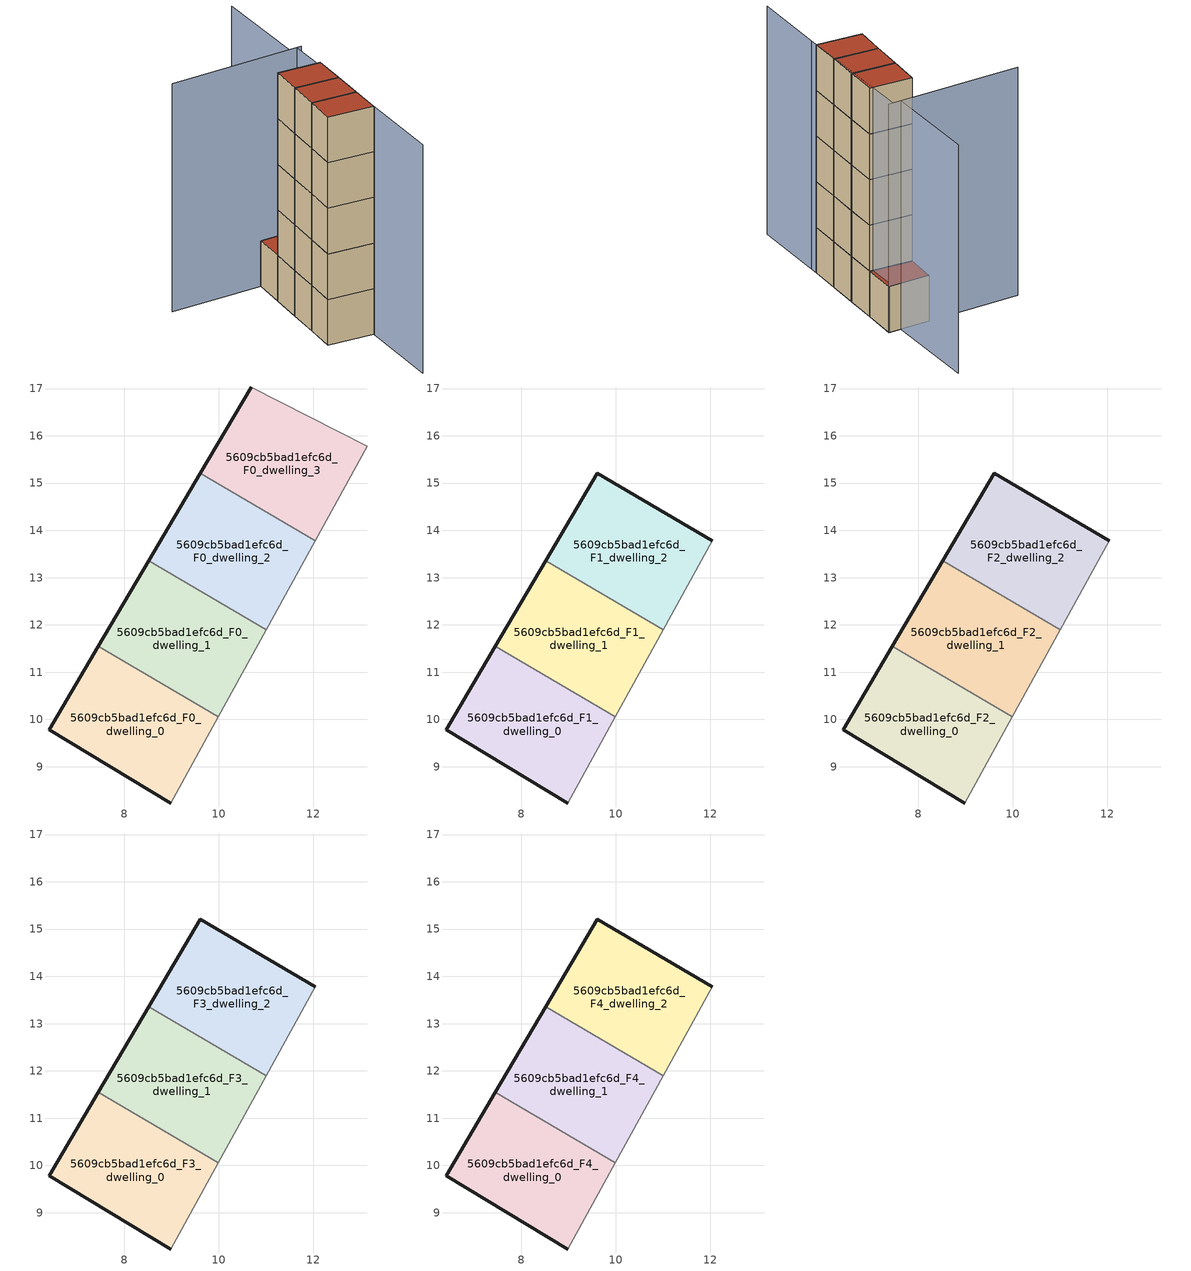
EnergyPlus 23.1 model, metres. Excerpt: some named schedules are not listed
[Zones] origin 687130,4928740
5609cb5bad1efc6d_F0_dwelling_0
 floor ground (EU_floor_Construction): 8.98,8.23 9.99,10.05 7.45,11.55 6.41,9.78 z0
 wall outside (EU_wall_Construction): 8.98,8.23 6.41,9.78 7.45,11.55 z0:3
 wall adiabatic (EU_wall_Construction): 9.99,10.05 8.98,8.23 z0:3
 wall to 5609cb5bad1efc6d_F0_dwelling_1 (EU_wall_Construction): 7.45,11.55 9.99,10.05 z0:3
5609cb5bad1efc6d_F0_dwelling_1
 floor ground (EU_floor_Construction): 9.99,10.05 11,11.9 8.52,13.36 7.45,11.55 z0
 wall outside (EU_wall_Construction): 7.45,11.55 8.52,13.36 z0:3
 wall adiabatic (EU_wall_Construction): 11,11.9 9.99,10.05 z0:3
 wall to 5609cb5bad1efc6d_F0_dwelling_2 (EU_wall_Construction): 8.52,13.36 11,11.9 z0:3
5609cb5bad1efc6d_F0_dwelling_2
 floor ground (EU_floor_Construction): 11,11.9 12.04,13.78 9.61,15.21 8.52,13.36 z0
 wall outside (EU_wall_Construction): 8.52,13.36 9.61,15.21 z0:3
 wall adiabatic (EU_wall_Construction): 12.04,13.78 11,11.9 z0:3
 wall to 5609cb5bad1efc6d_F0_dwelling_3 (EU_wall_Construction): 9.61,15.21 12.04,13.78 z0:3
5609cb5bad1efc6d_F0_dwelling_3
 floor ground (EU_floor_Construction): 12.04,13.78 13.14,15.78 10.68,17.03 9.61,15.21 z0
 wall outside (EU_wall_Construction): 9.61,15.21 10.68,17.03 z0:3
 wall adiabatic (EU_wall_Construction): 10.68,17.03 13.14,15.78 12.04,13.78 z0:3
 roof outside (EU_roof_Construction): 13.14,15.78 12.04,13.78 9.61,15.21 10.68,17.03 z3
5609cb5bad1efc6d_F1_dwelling_0
 floor to 5609cb5bad1efc6d_F0_dwelling_0 (EU_floor_Construction): 8.98,8.23 9.99,10.05 7.45,11.55 6.41,9.78 z3
 wall outside (EU_wall_Construction): 8.98,8.23 6.41,9.78 7.45,11.55 z3:6
 wall adiabatic (EU_wall_Construction): 9.99,10.05 8.98,8.23 z3:6
 wall to 5609cb5bad1efc6d_F1_dwelling_1 (EU_wall_Construction): 7.45,11.55 9.99,10.05 z3:6
5609cb5bad1efc6d_F1_dwelling_1
 floor to 5609cb5bad1efc6d_F0_dwelling_1 (EU_floor_Construction): 9.99,10.05 11,11.9 8.52,13.36 7.45,11.55 z3
 wall outside (EU_wall_Construction): 7.45,11.55 8.52,13.36 z3:6
 wall adiabatic (EU_wall_Construction): 11,11.9 9.99,10.05 z3:6
 wall to 5609cb5bad1efc6d_F1_dwelling_2 (EU_wall_Construction): 8.52,13.36 11,11.9 z3:6
5609cb5bad1efc6d_F1_dwelling_2
 floor to 5609cb5bad1efc6d_F0_dwelling_2 (EU_floor_Construction): 11,11.9 12.04,13.78 9.61,15.21 8.52,13.36 z3
 wall outside (EU_wall_Construction): 8.52,13.36 9.61,15.21 12.04,13.78 z3:6
 wall adiabatic (EU_wall_Construction): 12.04,13.78 11,11.9 z3:6
5609cb5bad1efc6d_F2_dwelling_0
 floor to 5609cb5bad1efc6d_F1_dwelling_0 (EU_floor_Construction): 8.98,8.23 9.99,10.05 7.45,11.55 6.41,9.78 z6
 wall outside (EU_wall_Construction): 8.98,8.23 6.41,9.78 7.45,11.55 z6:9
 wall adiabatic (EU_wall_Construction): 9.99,10.05 8.98,8.23 z6:9
 wall to 5609cb5bad1efc6d_F2_dwelling_1 (EU_wall_Construction): 7.45,11.55 9.99,10.05 z6:9
5609cb5bad1efc6d_F2_dwelling_1
 floor to 5609cb5bad1efc6d_F1_dwelling_1 (EU_floor_Construction): 9.99,10.05 11,11.9 8.52,13.36 7.45,11.55 z6
 wall outside (EU_wall_Construction): 7.45,11.55 8.52,13.36 z6:9
 wall adiabatic (EU_wall_Construction): 11,11.9 9.99,10.05 z6:9
 wall to 5609cb5bad1efc6d_F2_dwelling_2 (EU_wall_Construction): 8.52,13.36 11,11.9 z6:9
5609cb5bad1efc6d_F2_dwelling_2
 floor to 5609cb5bad1efc6d_F1_dwelling_2 (EU_floor_Construction): 11,11.9 12.04,13.78 9.61,15.21 8.52,13.36 z6
 wall outside (EU_wall_Construction): 8.52,13.36 9.61,15.21 12.04,13.78 z6:9
 wall adiabatic (EU_wall_Construction): 12.04,13.78 11,11.9 z6:9
5609cb5bad1efc6d_F3_dwelling_0
 floor to 5609cb5bad1efc6d_F2_dwelling_0 (EU_floor_Construction): 8.98,8.23 9.99,10.05 7.45,11.55 6.41,9.78 z9
 wall outside (EU_wall_Construction): 8.98,8.23 6.41,9.78 7.45,11.55 z9:12
 wall adiabatic (EU_wall_Construction): 9.99,10.05 8.98,8.23 z9:12
 wall to 5609cb5bad1efc6d_F3_dwelling_1 (EU_wall_Construction): 7.45,11.55 9.99,10.05 z9:12
5609cb5bad1efc6d_F3_dwelling_1
 floor to 5609cb5bad1efc6d_F2_dwelling_1 (EU_floor_Construction): 9.99,10.05 11,11.9 8.52,13.36 7.45,11.55 z9
 wall outside (EU_wall_Construction): 7.45,11.55 8.52,13.36 z9:12
 wall adiabatic (EU_wall_Construction): 11,11.9 9.99,10.05 z9:12
 wall to 5609cb5bad1efc6d_F3_dwelling_2 (EU_wall_Construction): 8.52,13.36 11,11.9 z9:12
5609cb5bad1efc6d_F3_dwelling_2
 floor to 5609cb5bad1efc6d_F2_dwelling_2 (EU_floor_Construction): 11,11.9 12.04,13.78 9.61,15.21 8.52,13.36 z9
 wall outside (EU_wall_Construction): 8.52,13.36 9.61,15.21 12.04,13.78 z9:12
 wall adiabatic (EU_wall_Construction): 12.04,13.78 11,11.9 z9:12
5609cb5bad1efc6d_F4_dwelling_0
 floor to 5609cb5bad1efc6d_F3_dwelling_0 (EU_floor_Construction): 8.98,8.23 9.99,10.05 7.45,11.55 6.41,9.78 z12
 wall outside (EU_wall_Construction): 8.98,8.23 6.41,9.78 7.45,11.55 z12:15
 wall adiabatic (EU_wall_Construction): 9.99,10.05 8.98,8.23 z12:15
 wall to 5609cb5bad1efc6d_F4_dwelling_1 (EU_wall_Construction): 7.45,11.55 9.99,10.05 z12:15
 roof outside (EU_roof_Construction): 9.99,10.05 8.98,8.23 6.41,9.78 7.45,11.55 z15
5609cb5bad1efc6d_F4_dwelling_1
 floor to 5609cb5bad1efc6d_F3_dwelling_1 (EU_floor_Construction): 9.99,10.05 11,11.9 8.52,13.36 7.45,11.55 z12
 wall outside (EU_wall_Construction): 7.45,11.55 8.52,13.36 z12:15
 wall adiabatic (EU_wall_Construction): 11,11.9 9.99,10.05 z12:15
 wall to 5609cb5bad1efc6d_F4_dwelling_2 (EU_wall_Construction): 8.52,13.36 11,11.9 z12:15
 roof outside (EU_roof_Construction): 11,11.9 9.99,10.05 7.45,11.55 8.52,13.36 z15
5609cb5bad1efc6d_F4_dwelling_2
 floor to 5609cb5bad1efc6d_F3_dwelling_2 (EU_floor_Construction): 11,11.9 12.04,13.78 9.61,15.21 8.52,13.36 z12
 wall outside (EU_wall_Construction): 8.52,13.36 9.61,15.21 12.04,13.78 z12:15
 wall adiabatic (EU_wall_Construction): 12.04,13.78 11,11.9 z12:15
 roof outside (EU_roof_Construction): 12.04,13.78 11,11.9 8.52,13.36 9.61,15.21 z15
shading: 6.35,3.27 8.98,8.23 / 8.75,7.78 12.89,15.91 / 12.43,16.15 15.36,21.88 / 13.14,15.78 5.24,19.7 z0:15
[Building]
EU S2 Campaign: North Axis=0; Terrain=City; Solar Distribution=FullExterior
[Site:Location]
Bologna: Latitude=44.5; Longitude=11.25; Time Zone=1; Elevation=37
[SizingPeriod:WeatherFileDays]
AnnualSizingPeriod: Begin Month=1; Begin Day of Month=1; End Month=12; End Day of Month=31; Day of Week for Start Day=Monday; Use Weather File Daylight Saving Period=No; Use Weather File Rain and Snow Indicators=No
[MATERIAL]
EU_InternalMass_Material: Roughness=MediumRough; Thickness=0.1; Conductivity=1; Density=1800; Specific Heat=900; Thermal Absorptance=0.9; Solar Absorptance=0.7; Visible Absorptance=0.7
[MATERIAL:NOMASS] Roughness=MediumRough; Thermal Absorptance=0.9; Solar Absorptance=0.7; Visible Absorptance=0.7
Name | Thermal Resistance
EU_wall_NoMass | 0.905828
EU_roof_NoMass | 0.37593
EU_floor_NoMass | 0.67114
[CONSTRUCTION]
EU_wall_Construction: EU_wall_NoMass
EU_roof_Construction: EU_roof_NoMass
EU_floor_Construction: EU_floor_NoMass
EU_InternalMass_Construction: EU_InternalMass_Material
[ZONE] Type=1; Multiplier=1; Ceiling Height=autocalculate; Floor Area=autocalculate; Part of Total Floor Area=Yes
Name | Volume
5609cb5bad1efc6d_F0_dwelling_0 | 18.3853
5609cb5bad1efc6d_F1_dwelling_0; 5609cb5bad1efc6d_F2_dwelling_0; 5609cb5bad1efc6d_F3_dwelling_0; 5609cb5bad1efc6d_F4_dwelling_0 | 18.386
5609cb5bad1efc6d_F0_dwelling_1; 5609cb5bad1efc6d_F0_dwelling_2 | 18.3809
5609cb5bad1efc6d_F1_dwelling_1; 5609cb5bad1efc6d_F2_dwelling_1; 5609cb5bad1efc6d_F3_dwelling_1; 5609cb5bad1efc6d_F4_dwelling_1 | 18.3816
5609cb5bad1efc6d_F1_dwelling_2; 5609cb5bad1efc6d_F2_dwelling_2; 5609cb5bad1efc6d_F3_dwelling_2; 5609cb5bad1efc6d_F4_dwelling_2 | 18.3801
5609cb5bad1efc6d_F0_dwelling_3 | 18.3823
[INTERNALMASS] Construction=EU_InternalMass_Construction
Name | Zone or ZoneList | Surface Area
5609cb5bad1efc6d_F0_dwelling_0_EU_InternalMass | 5609cb5bad1efc6d_F0_dwelling_0 | 6.12868
5609cb5bad1efc6d_F0_dwelling_1_EU_InternalMass | 5609cb5bad1efc6d_F0_dwelling_1 | 6.12701
5609cb5bad1efc6d_F0_dwelling_2_EU_InternalMass | 5609cb5bad1efc6d_F0_dwelling_2 | 6.12684
5609cb5bad1efc6d_F0_dwelling_3_EU_InternalMass | 5609cb5bad1efc6d_F0_dwelling_3 | 6.12721
5609cb5bad1efc6d_F1_dwelling_0_EU_InternalMass | 5609cb5bad1efc6d_F1_dwelling_0 | 8.17145
5609cb5bad1efc6d_F1_dwelling_1_EU_InternalMass | 5609cb5bad1efc6d_F1_dwelling_1 | 8.1696
5609cb5bad1efc6d_F1_dwelling_2_EU_InternalMass | 5609cb5bad1efc6d_F1_dwelling_2 | 8.17061
5609cb5bad1efc6d_F2_dwelling_0_EU_InternalMass | 5609cb5bad1efc6d_F2_dwelling_0 | 8.17145
5609cb5bad1efc6d_F2_dwelling_1_EU_InternalMass | 5609cb5bad1efc6d_F2_dwelling_1 | 8.1696
5609cb5bad1efc6d_F2_dwelling_2_EU_InternalMass | 5609cb5bad1efc6d_F2_dwelling_2 | 8.17061
5609cb5bad1efc6d_F3_dwelling_0_EU_InternalMass | 5609cb5bad1efc6d_F3_dwelling_0 | 8.17145
5609cb5bad1efc6d_F3_dwelling_1_EU_InternalMass | 5609cb5bad1efc6d_F3_dwelling_1 | 8.1696
5609cb5bad1efc6d_F3_dwelling_2_EU_InternalMass | 5609cb5bad1efc6d_F3_dwelling_2 | 8.17061
5609cb5bad1efc6d_F4_dwelling_0_EU_InternalMass | 5609cb5bad1efc6d_F4_dwelling_0 | 8.17145
5609cb5bad1efc6d_F4_dwelling_1_EU_InternalMass | 5609cb5bad1efc6d_F4_dwelling_1 | 8.1696
5609cb5bad1efc6d_F4_dwelling_2_EU_InternalMass | 5609cb5bad1efc6d_F4_dwelling_2 | 8.17061
[OTHEREQUIPMENT] Fuel Type=Electricity; Design Level Calculation Method=Watts/Area; Power per Zone Floor Area=1; Fraction Latent=0; Fraction Radiant=0; Fraction Lost=0; Carbon Dioxide Generation Rate=0; EndUse Subcategory=EU_Step8_InternalGains
Name | Zone or ZoneList or Space or SpaceList | Schedule
EU_Step8_InternalGain_5609cb5bad1efc6d_F0_dwelling_0_f000 | 5609cb5bad1efc6d_F0_dwelling_0 | EU_Step8_GainSchedule_5609cb5bad1efc6d_F0_dwelling_0_f000
EU_Step8_InternalGain_5609cb5bad1efc6d_F0_dwelling_1_f000 | 5609cb5bad1efc6d_F0_dwelling_1 | EU_Step8_GainSchedule_5609cb5bad1efc6d_F0_dwelling_1_f000
EU_Step8_InternalGain_5609cb5bad1efc6d_F0_dwelling_2_f000 | 5609cb5bad1efc6d_F0_dwelling_2 | EU_Step8_GainSchedule_5609cb5bad1efc6d_F0_dwelling_2_f000
EU_Step8_InternalGain_5609cb5bad1efc6d_F0_dwelling_3_f000 | 5609cb5bad1efc6d_F0_dwelling_3 | EU_Step8_GainSchedule_5609cb5bad1efc6d_F0_dwelling_3_f000
EU_Step8_InternalGain_5609cb5bad1efc6d_F1_dwelling_0_f000 | 5609cb5bad1efc6d_F1_dwelling_0 | EU_Step8_GainSchedule_5609cb5bad1efc6d_F1_dwelling_0_f000
EU_Step8_InternalGain_5609cb5bad1efc6d_F1_dwelling_1_f000 | 5609cb5bad1efc6d_F1_dwelling_1 | EU_Step8_GainSchedule_5609cb5bad1efc6d_F1_dwelling_1_f000
EU_Step8_InternalGain_5609cb5bad1efc6d_F1_dwelling_2_f000 | 5609cb5bad1efc6d_F1_dwelling_2 | EU_Step8_GainSchedule_5609cb5bad1efc6d_F1_dwelling_2_f000
EU_Step8_InternalGain_5609cb5bad1efc6d_F2_dwelling_0_f000 | 5609cb5bad1efc6d_F2_dwelling_0 | EU_Step8_GainSchedule_5609cb5bad1efc6d_F2_dwelling_0_f000
EU_Step8_InternalGain_5609cb5bad1efc6d_F2_dwelling_1_f000 | 5609cb5bad1efc6d_F2_dwelling_1 | EU_Step8_GainSchedule_5609cb5bad1efc6d_F2_dwelling_1_f000
EU_Step8_InternalGain_5609cb5bad1efc6d_F2_dwelling_2_f000 | 5609cb5bad1efc6d_F2_dwelling_2 | EU_Step8_GainSchedule_5609cb5bad1efc6d_F2_dwelling_2_f000
EU_Step8_InternalGain_5609cb5bad1efc6d_F3_dwelling_0_f000 | 5609cb5bad1efc6d_F3_dwelling_0 | EU_Step8_GainSchedule_5609cb5bad1efc6d_F3_dwelling_0_f000
EU_Step8_InternalGain_5609cb5bad1efc6d_F3_dwelling_1_f000 | 5609cb5bad1efc6d_F3_dwelling_1 | EU_Step8_GainSchedule_5609cb5bad1efc6d_F3_dwelling_1_f000
EU_Step8_InternalGain_5609cb5bad1efc6d_F3_dwelling_2_f000 | 5609cb5bad1efc6d_F3_dwelling_2 | EU_Step8_GainSchedule_5609cb5bad1efc6d_F3_dwelling_2_f000
EU_Step8_InternalGain_5609cb5bad1efc6d_F4_dwelling_0_f000 | 5609cb5bad1efc6d_F4_dwelling_0 | EU_Step8_GainSchedule_5609cb5bad1efc6d_F4_dwelling_0_f000
EU_Step8_InternalGain_5609cb5bad1efc6d_F4_dwelling_1_f000 | 5609cb5bad1efc6d_F4_dwelling_1 | EU_Step8_GainSchedule_5609cb5bad1efc6d_F4_dwelling_1_f000
EU_Step8_InternalGain_5609cb5bad1efc6d_F4_dwelling_2_f000 | 5609cb5bad1efc6d_F4_dwelling_2 | EU_Step8_GainSchedule_5609cb5bad1efc6d_F4_dwelling_2_f000
[ZONEVENTILATION:DESIGNFLOWRATE] Schedule=EU_AlwaysOn; Design Flow Rate Calculation Method=AirChanges/Hour; Air Changes per Hour=0.73129; Ventilation Type=Natural; Fan Pressure Rise=0; Fan Total Efficiency=1; Constant Term Coefficient=1; Temperature Term Coefficient=0; Velocity Term Coefficient=0; Velocity Squared Term Coefficient=0; Minimum Indoor Temperature=-100; Maximum Indoor Temperature=100; Delta Temperature=-100; Minimum Outdoor Temperature=-100; Maximum Outdoor Temperature=100; Maximum Wind Speed=40
Name | Zone or ZoneList or Space or SpaceList
EU_ConstantAir_5609cb5bad1efc6d_F0_dwelling_0 | 5609cb5bad1efc6d_F0_dwelling_0
EU_ConstantAir_5609cb5bad1efc6d_F0_dwelling_1 | 5609cb5bad1efc6d_F0_dwelling_1
EU_ConstantAir_5609cb5bad1efc6d_F0_dwelling_2 | 5609cb5bad1efc6d_F0_dwelling_2
EU_ConstantAir_5609cb5bad1efc6d_F0_dwelling_3 | 5609cb5bad1efc6d_F0_dwelling_3
EU_ConstantAir_5609cb5bad1efc6d_F1_dwelling_0 | 5609cb5bad1efc6d_F1_dwelling_0
EU_ConstantAir_5609cb5bad1efc6d_F1_dwelling_1 | 5609cb5bad1efc6d_F1_dwelling_1
EU_ConstantAir_5609cb5bad1efc6d_F1_dwelling_2 | 5609cb5bad1efc6d_F1_dwelling_2
EU_ConstantAir_5609cb5bad1efc6d_F2_dwelling_0 | 5609cb5bad1efc6d_F2_dwelling_0
EU_ConstantAir_5609cb5bad1efc6d_F2_dwelling_1 | 5609cb5bad1efc6d_F2_dwelling_1
EU_ConstantAir_5609cb5bad1efc6d_F2_dwelling_2 | 5609cb5bad1efc6d_F2_dwelling_2
EU_ConstantAir_5609cb5bad1efc6d_F3_dwelling_0 | 5609cb5bad1efc6d_F3_dwelling_0
EU_ConstantAir_5609cb5bad1efc6d_F3_dwelling_1 | 5609cb5bad1efc6d_F3_dwelling_1
EU_ConstantAir_5609cb5bad1efc6d_F3_dwelling_2 | 5609cb5bad1efc6d_F3_dwelling_2
EU_ConstantAir_5609cb5bad1efc6d_F4_dwelling_0 | 5609cb5bad1efc6d_F4_dwelling_0
EU_ConstantAir_5609cb5bad1efc6d_F4_dwelling_1 | 5609cb5bad1efc6d_F4_dwelling_1
EU_ConstantAir_5609cb5bad1efc6d_F4_dwelling_2 | 5609cb5bad1efc6d_F4_dwelling_2
[HVACTEMPLATE:THERMOSTAT] Constant Heating Setpoint=20; Constant Cooling Setpoint=50
EU_HeatOnly_5609cb5bad1efc6d_F0_dwelling_0; EU_HeatOnly_5609cb5bad1efc6d_F0_dwelling_1; EU_HeatOnly_5609cb5bad1efc6d_F0_dwelling_2; EU_HeatOnly_5609cb5bad1efc6d_F0_dwelling_3; EU_HeatOnly_5609cb5bad1efc6d_F1_dwelling_0; EU_HeatOnly_5609cb5bad1efc6d_F1_dwelling_1; EU_HeatOnly_5609cb5bad1efc6d_F1_dwelling_2; EU_HeatOnly_5609cb5bad1efc6d_F2_dwelling_0; EU_HeatOnly_5609cb5bad1efc6d_F2_dwelling_1; EU_HeatOnly_5609cb5bad1efc6d_F2_dwelling_2; EU_HeatOnly_5609cb5bad1efc6d_F3_dwelling_0; EU_HeatOnly_5609cb5bad1efc6d_F3_dwelling_1; EU_HeatOnly_5609cb5bad1efc6d_F3_dwelling_2; EU_HeatOnly_5609cb5bad1efc6d_F4_dwelling_0; EU_HeatOnly_5609cb5bad1efc6d_F4_dwelling_1; EU_HeatOnly_5609cb5bad1efc6d_F4_dwelling_2
[HVACTEMPLATE:ZONE:IDEALLOADSAIRSYSTEM] System Availability Schedule=EU_AlwaysOn; Maximum Heating Supply Air Temperature=50; Minimum Cooling Supply Air Temperature=13; Maximum Heating Supply Air Humidity Ratio=0.0156; Minimum Cooling Supply Air Humidity Ratio=0.0077; Heating Limit=NoLimit; Cooling Limit=NoLimit; Heating Availability Schedule=EU_AlwaysOn; Cooling Availability Schedule=EU_CoolingOff; Dehumidification Control Type=ConstantSensibleHeatRatio; Cooling Sensible Heat Ratio=0.7; Dehumidification Setpoint=60; Humidification Control Type=None; Humidification Setpoint=30; Outdoor Air Method=None; Outdoor Air Flow Rate per Person=0.00944; Outdoor Air Flow Rate per Zone Floor Area=0; Outdoor Air Flow Rate per Zone=0; Demand Controlled Ventilation Type=None; Outdoor Air Economizer Type=NoEconomizer; Heat Recovery Type=None; Sensible Heat Recovery Effectiveness=0.7; Latent Heat Recovery Effectiveness=0.65
Name | Template Thermostat
5609cb5bad1efc6d_F0_dwelling_0 | EU_HeatOnly_5609cb5bad1efc6d_F0_dwelling_0
5609cb5bad1efc6d_F0_dwelling_1 | EU_HeatOnly_5609cb5bad1efc6d_F0_dwelling_1
5609cb5bad1efc6d_F0_dwelling_2 | EU_HeatOnly_5609cb5bad1efc6d_F0_dwelling_2
5609cb5bad1efc6d_F0_dwelling_3 | EU_HeatOnly_5609cb5bad1efc6d_F0_dwelling_3
5609cb5bad1efc6d_F1_dwelling_0 | EU_HeatOnly_5609cb5bad1efc6d_F1_dwelling_0
5609cb5bad1efc6d_F1_dwelling_1 | EU_HeatOnly_5609cb5bad1efc6d_F1_dwelling_1
5609cb5bad1efc6d_F1_dwelling_2 | EU_HeatOnly_5609cb5bad1efc6d_F1_dwelling_2
5609cb5bad1efc6d_F2_dwelling_0 | EU_HeatOnly_5609cb5bad1efc6d_F2_dwelling_0
5609cb5bad1efc6d_F2_dwelling_1 | EU_HeatOnly_5609cb5bad1efc6d_F2_dwelling_1
5609cb5bad1efc6d_F2_dwelling_2 | EU_HeatOnly_5609cb5bad1efc6d_F2_dwelling_2
5609cb5bad1efc6d_F3_dwelling_0 | EU_HeatOnly_5609cb5bad1efc6d_F3_dwelling_0
5609cb5bad1efc6d_F3_dwelling_1 | EU_HeatOnly_5609cb5bad1efc6d_F3_dwelling_1
5609cb5bad1efc6d_F3_dwelling_2 | EU_HeatOnly_5609cb5bad1efc6d_F3_dwelling_2
5609cb5bad1efc6d_F4_dwelling_0 | EU_HeatOnly_5609cb5bad1efc6d_F4_dwelling_0
5609cb5bad1efc6d_F4_dwelling_1 | EU_HeatOnly_5609cb5bad1efc6d_F4_dwelling_1
5609cb5bad1efc6d_F4_dwelling_2 | EU_HeatOnly_5609cb5bad1efc6d_F4_dwelling_2
[SIZING:ZONE] Zone Cooling Design Supply Air Temperature Input Method=SupplyAirTemperature; Zone Cooling Design Supply Air Temperature=13; Zone Heating Design Supply Air Temperature Input Method=SupplyAirTemperature; Zone Heating Design Supply Air Temperature=50; Zone Cooling Design Supply Air Humidity Ratio=0.008; Zone Heating Design Supply Air Humidity Ratio=0.008; Cooling Design Air Flow Method=DesignDay; Cooling Design Air Flow Rate=0; Cooling Minimum Air Flow per Zone Floor Area=0.000762; Cooling Minimum Air Flow=0; Cooling Minimum Air Flow Fraction=0.2; Heating Design Air Flow Method=DesignDay; Heating Design Air Flow Rate=0; Heating Maximum Air Flow per Zone Floor Area=0.002032; Heating Maximum Air Flow=0.141576; Heating Maximum Air Flow Fraction=0.3; Account for Dedicated Outdoor Air System=No; Dedicated Outdoor Air System Control Strategy=NeutralSupplyAir; Dedicated Outdoor Air Low Setpoint Temperature for Design=autosize; Dedicated Outdoor Air High Setpoint Temperature for Design=autosize; Zone Load Sizing Method=Sensible Load Only No Latent Load; Zone Latent Cooling Design Supply Air Humidity Ratio Input Method=HumidityRatioDifference; Zone Cooling Design Supply Air Humidity Ratio Difference=0.005; Zone Latent Heating Design Supply Air Humidity Ratio Input Method=HumidityRatioDifference; Zone Humidification Design Supply Air Humidity Ratio Difference=0.005
5609cb5bad1efc6d_F0_dwelling_0; 5609cb5bad1efc6d_F0_dwelling_1; 5609cb5bad1efc6d_F0_dwelling_2; 5609cb5bad1efc6d_F0_dwelling_3; 5609cb5bad1efc6d_F1_dwelling_0; 5609cb5bad1efc6d_F1_dwelling_1; 5609cb5bad1efc6d_F1_dwelling_2; 5609cb5bad1efc6d_F2_dwelling_0; 5609cb5bad1efc6d_F2_dwelling_1; 5609cb5bad1efc6d_F2_dwelling_2
